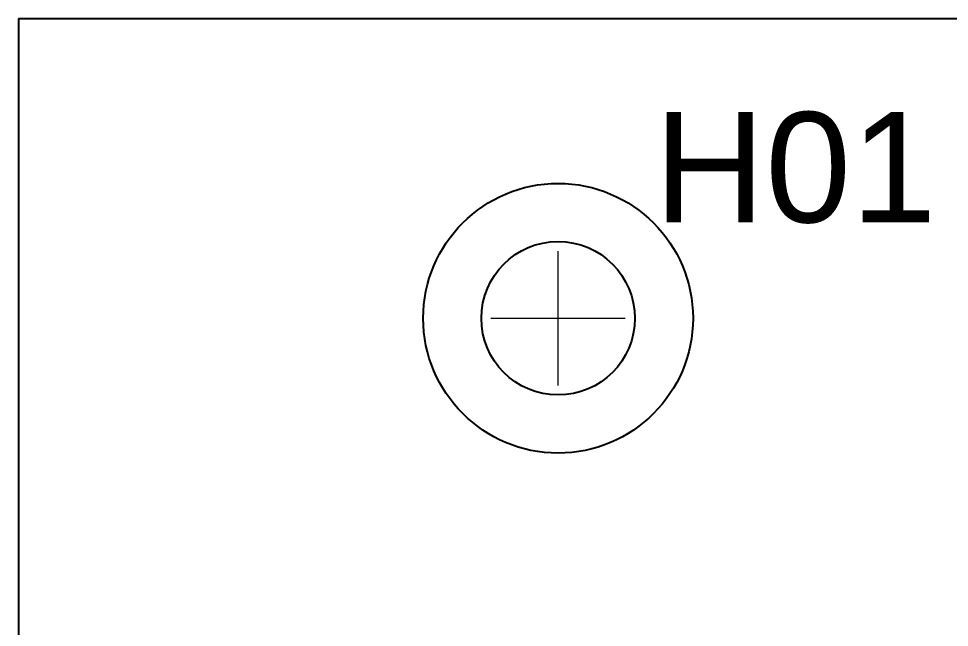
# Model space of a CAD drawing. Header units: millimetres. Extents: x 40 to 1360, y 134 to 546.
# Drawn here: x 299.5 to 338.32, y 207.35 to 232.75 of the extents above; entities that cross this region are included whole.
import ezdxf

# ---------------------------------------------------------------- set-up
doc = ezdxf.new("R2010")
doc.units = ezdxf.units.MM
doc.linetypes.add('WP_HIDDEN', pattern=[2.3, 1.5, -0.8])
for name, color, linetype, lineweight in [('ANNOTATIONS', 7, 'CONTINUOUS', 18), ('HIDDEN', 7, 'WP_HIDDEN', 13), ('VISIBLE', 7, 'CONTINUOUS', 25)]:
    doc.layers.add(name, color=color, linetype=linetype, lineweight=lineweight)
doc.styles.add('CJK', font='Arial Unicode.ttf')

msp = doc.modelspace()

# ---------------------------------------------------------------- linework, layer by layer
at = {"layer": 'ANNOTATIONS'}
for p, q in [((322, 217.45), (322, 223.05)), ((319.2, 220.25), (324.8, 220.25))]:
    msp.add_line(p, q, dxfattribs=at)
at = {"layer": 'HIDDEN', "ltscale": 2}
msp.add_line((299.5, 232.75), (299.5, 183.25), dxfattribs=at)
at = {"layer": 'VISIBLE'}
for q in [(299.5, 205.85), (344.5, 232.75)]:
    msp.add_line((299.5, 232.75), q, dxfattribs=at)
for radius in [5.625, 3.2]:
    msp.add_circle((322, 220.25), radius, dxfattribs=at)

# ---------------------------------------------------------------- texts
at = {"layer": 'ANNOTATIONS', "style": 'CJK'}
msp.add_text('H01', height=4.6, dxfattribs=at).set_placement((326, 224.25))

doc.saveas('drawing.dxf')
